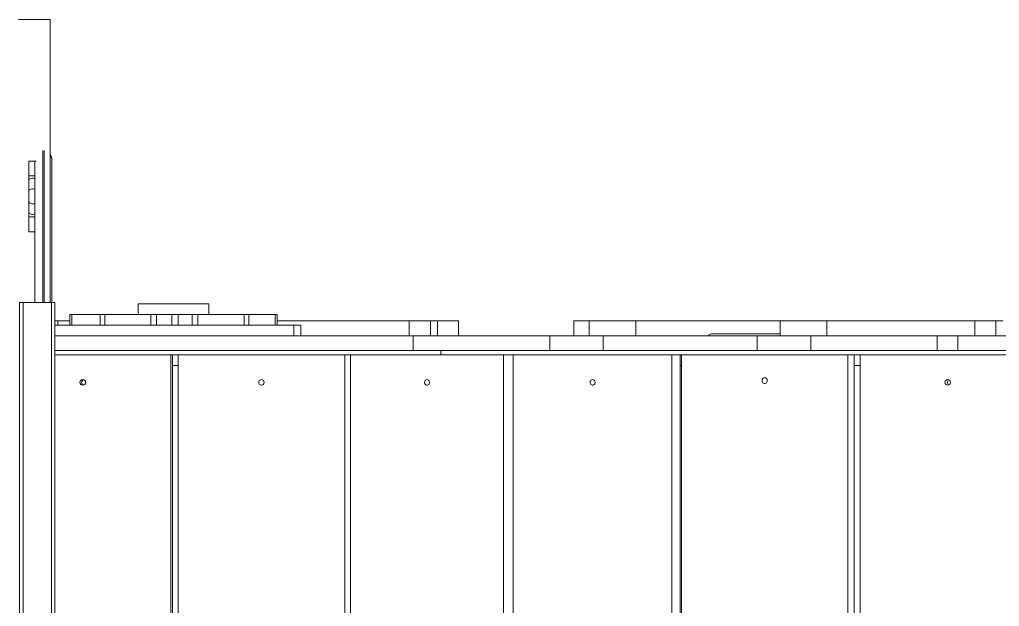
# Model space of a CAD drawing. Header units: millimetres. Extents: x -8083 to 6576, y -6691 to 5601.
# Drawn here: x -186 to 1200, y 1107 to 1937 of the extents above; entities that cross this region are included whole.
import ezdxf

# ---------------------------------------------------------------- set-up
doc = ezdxf.new("R2010")
doc.units = ezdxf.units.MM
doc.layers.add('DIKOM_ОБЪЕКТ', color=7, linetype='Continuous')

msp = doc.modelspace()

# ---------------------------------------------------------------- linework, layer by layer
at = {"layer": 'DIKOM_ОБЪЕКТ', "color": 7, "linetype": 'Continuous', "lineweight": 15}
for p, q in [((-147.468, 1937.193), (-187.468, 1937.193)), ((-142.468, 1937.193), (-147.468, 1937.193)), ((-142.468, 1537.193), (-142.468, 1937.193)), ((-152.957, 1537.193), (-152.957, 1751.894)), ((-150.957, 1751.894), (-150.957, 1537.193)), ((-172.468, 1737.193), (-172.468, 1716.335)), ((-162.468, 1737.193), (-172.468, 1737.193)), ((-172.468, 1716.335), (-172.468, 1709.264)), ((-163.923, 1716.335), (-172.468, 1716.335)), ((-172.468, 1709.264), (-172.468, 1694.264)), ((-172.468, 1694.264), (-172.468, 1680.122)), ((-172.468, 1680.122), (-172.468, 1665.122)), ((-172.468, 1665.122), (-172.468, 1658.051)), ((-172.468, 1658.051), (-172.468, 1637.193)), ((-172.468, 1658.051), (-163.918, 1658.051)), ((-172.468, 1637.193), (-167.468, 1637.193)), ((-167.468, 1637.193), (-163.946, 1637.193)), ((-185.736, 1537.193), (-185.736, -1662.807)), ((-180.736, 1537.193), (-185.736, 1537.193)), ((-180.736, -1662.807), (-180.736, 1537.193)), ((-140.736, 1537.193), (-180.736, 1537.193)), ((-140.736, 1537.193), (-140.736, -1662.807)), ((-135.736, 1537.193), (-140.736, 1537.193)), ((-135.736, -1662.807), (-135.736, 1537.193)), ((-17.93, 1535.118), (-17.93, 1520.119)), ((82.07, 1535.118), (-17.93, 1535.118)), ((82.07, 1520.119), (82.07, 1535.118)), ((-131.636, 1511.118), (-135.736, 1511.118)), ((-114.549, 1511.118), (-131.636, 1511.118)), ((-131.636, 1505.118), (-131.636, 1511.118)), ((-114.549, 1520.119), (-114.549, 1505.118)), ((-111.642, 1520.119), (-114.549, 1520.119)), ((-111.642, 1520.119), (-111.642, 1505.118)), ((-71.739, 1520.119), (-111.642, 1520.119)), ((-71.739, 1520.119), (-71.739, 1505.118)), ((-65.009, 1520.119), (-71.739, 1520.119)), ((-65.009, 1520.119), (-65.009, 1505.118)), ((-0.228, 1520.119), (-65.009, 1520.119)), ((-0.228, 1505.118), (-0.228, 1520.119)), ((-0.228, 1520.119), (7.888, 1520.119)), ((7.888, 1520.119), (7.888, 1505.118)), ((29.467, 1520.119), (7.888, 1520.119)), ((29.467, 1520.119), (29.467, 1505.118)), ((38.492, 1520.119), (29.467, 1520.119)), ((38.492, 1520.119), (38.492, 1505.118)), ((58.167, 1520.119), (38.492, 1520.119)), ((58.167, 1505.118), (58.167, 1520.119)), ((58.167, 1520.119), (66.194, 1520.119)), ((66.194, 1520.119), (66.194, 1505.118)), ((131.934, 1520.119), (66.194, 1520.119)), ((131.934, 1520.119), (131.934, 1505.118)), ((138.539, 1520.119), (131.934, 1520.119)), ((138.539, 1505.118), (138.539, 1520.119)), ((175.901, 1520.119), (138.539, 1520.119)), ((175.901, 1520.119), (175.901, 1505.118)), ((178.688, 1520.119), (175.901, 1520.119)), ((178.688, 1505.118), (178.688, 1520.119)), ((365.486, 1511.118), (178.688, 1511.118)), ((365.486, 1511.118), (365.486, 1490.118)), ((395.313, 1511.118), (365.486, 1511.118)), ((395.313, 1490.118), (395.313, 1511.118)), ((405.369, 1511.118), (395.313, 1511.118)), ((405.369, 1511.118), (405.369, 1490.118)), ((435.369, 1511.118), (405.369, 1511.118)), ((435.369, 1490.118), (435.369, 1511.118)), ((598.48, 1511.118), (598.48, 1490.118)), ((620.07, 1511.118), (598.48, 1511.118)), ((620.07, 1511.118), (620.07, 1490.118)), ((686.07, 1511.118), (620.07, 1511.118)), ((890.07, 1511.118), (686.07, 1511.118)), ((686.07, 1490.118), (686.07, 1511.118)), ((890.07, 1511.118), (890.07, 1490.118)), ((956.07, 1511.118), (890.07, 1511.118)), ((1165.485, 1511.118), (956.07, 1511.118)), ((956.07, 1490.118), (956.07, 1511.118)), ((1165.485, 1511.118), (1165.485, 1490.118)), ((1195.313, 1511.118), (1165.485, 1511.118)), ((1195.313, 1490.118), (1195.313, 1511.118)), ((1205.369, 1511.118), (1195.313, 1511.118)), ((-135.736, 1505.118), (202.071, 1505.118)), ((202.071, 1505.118), (202.071, 1490.118)), ((212.071, 1505.118), (202.071, 1505.118)), ((212.071, 1490.118), (212.071, 1505.118)), ((371.218, 1490.118), (-135.736, 1490.118)), ((371.218, 1490.118), (371.218, 1469.118)), ((564.159, 1490.118), (371.218, 1490.118)), ((564.159, 1469.118), (564.159, 1490.118)), ((639.759, 1490.118), (564.159, 1490.118)), ((639.759, 1490.118), (639.759, 1469.118)), ((857.879, 1490.118), (639.759, 1490.118)), ((890.07, 1492.667), (793.072, 1492.667)), ((857.879, 1469.118), (857.879, 1490.118)), ((933.479, 1490.118), (857.879, 1490.118)), ((933.479, 1490.118), (933.479, 1469.118)), ((1112.203, 1490.118), (933.479, 1490.118)), ((1112.203, 1469.118), (1112.203, 1490.118)), ((1141.562, 1490.118), (1112.203, 1490.118)), ((1141.562, 1490.118), (1141.562, 1469.118)), ((1267.07, 1490.118), (1141.562, 1490.118)), ((371.218, 1469.118), (-135.736, 1469.118)), ((409.934, 1463.118), (-135.736, 1463.118)), ((28.189, 817.118), (28.189, 1463.118)), ((30.426, 1463.118), (30.426, 817.118)), ((38.38, 1463.118), (38.38, 817.118)), ((274.165, 817.118), (274.165, 1463.118)), ((282.377, 1463.118), (282.377, 817.118)), ((371.218, 1469.118), (564.159, 1469.118)), ((409.934, 1469.118), (409.934, 1463.118)), ((1210.493, 1463.118), (409.934, 1463.118)), ((498.883, 817.118), (498.883, 1463.118)), ((512.383, 1463.118), (512.383, 817.118)), ((512.669, 1463.118), (512.669, 817.118)), ((639.759, 1469.118), (564.159, 1469.118)), ((639.759, 1469.118), (857.879, 1469.118)), ((736.983, 817.118), (736.983, 1463.118)), ((748.904, 1463.118), (748.904, 817.118)), ((750.786, 1463.118), (750.786, 819.668)), ((933.479, 1469.118), (857.879, 1469.118)), ((933.479, 1469.118), (1112.203, 1469.118)), ((985.71, 819.668), (985.71, 1463.118)), ((994.944, 1463.118), (994.944, 819.668)), ((1003.299, 1463.118), (1003.299, 817.118)), ((1141.562, 1469.118), (1112.203, 1469.118)), ((1141.562, 1469.118), (1284.045, 1469.118)), ((38.38, 1448.118), (30.426, 1448.118)), ((750.786, 1448.118), (748.904, 1448.118)), ((1003.299, 1448.118), (994.944, 1448.118))]:
    msp.add_line(p, q, dxfattribs=at)
at = {"layer": 'DIKOM_ОБЪЕКТ', "color": 7, "linetype": 'Continuous', "lineweight": 15, "flags": 128}
for points in [[(-163.923, 1711.757), (-164.313, 1712.007), (-165.476, 1712.507), (-166.787, 1712.767), (-168.149, 1712.767), (-169.46, 1712.507), (-170.623, 1712.007), (-171.553, 1711.303), (-172.179, 1710.448), (-172.456, 1709.506), (-172.468, 1709.264)], [(-172.468, 1694.264), (-172.456, 1694.505), (-172.179, 1695.448), (-171.553, 1696.303), (-170.623, 1697.007), (-169.46, 1697.507), (-168.149, 1697.767), (-166.787, 1697.767), (-165.476, 1697.507), (-164.313, 1697.007), (-163.918, 1696.754)], [(-172.468, 1680.122), (-172.363, 1679.403), (-171.908, 1678.495), (-171.122, 1677.709), (-170.066, 1677.101), (-168.817, 1676.718), (-167.468, 1676.587)], [(-172.468, 1665.122), (-172.456, 1664.881), (-172.179, 1663.938), (-171.553, 1663.083), (-170.623, 1662.38), (-169.46, 1661.879), (-168.149, 1661.619), (-166.787, 1661.619), (-165.476, 1661.879), (-164.313, 1662.38), (-163.918, 1662.633)], [(956.07, 1491.104), (956.565, 1490.445), (956.753, 1490.118)], [(156.272, 1428.119), (157.384, 1427.941), (158.398, 1427.423), (159.222, 1426.612), (159.784, 1425.58), (160.034, 1424.417), (159.951, 1423.228), (159.54, 1422.118), (158.839, 1421.186), (157.909, 1420.515), (156.835, 1420.163), (155.71, 1420.163), (154.636, 1420.515), (153.707, 1421.186), (153.005, 1422.118), (152.595, 1423.228), (152.51, 1424.417), (152.761, 1425.58), (153.323, 1426.612), (154.147, 1427.423), (155.161, 1427.941), (156.272, 1428.119)], [(390.63, 1428.119), (391.651, 1427.941), (392.581, 1427.423), (393.338, 1426.612), (393.854, 1425.58), (394.084, 1424.417), (394.007, 1423.228), (393.63, 1422.118), (392.986, 1421.186), (392.133, 1420.515), (391.146, 1420.163), (390.113, 1420.163), (389.127, 1420.515), (388.274, 1421.186), (387.63, 1422.118), (387.252, 1423.228), (387.175, 1424.417), (387.405, 1425.58), (387.921, 1426.612), (388.678, 1427.423), (389.609, 1427.941), (390.63, 1428.119)], [(624.826, 1428.119), (625.884, 1427.941), (626.848, 1427.423), (627.632, 1426.612), (628.167, 1425.58), (628.405, 1424.417), (628.325, 1423.228), (627.934, 1422.118), (627.267, 1421.186), (626.383, 1420.515), (625.361, 1420.163), (624.291, 1420.163), (623.269, 1420.515), (622.385, 1421.186), (621.718, 1422.118), (621.327, 1423.228), (621.247, 1424.417), (621.485, 1425.58), (622.02, 1426.612), (622.804, 1427.423), (623.768, 1427.941), (624.826, 1428.119)], [(868.248, 1430.668), (869.356, 1430.49), (870.365, 1429.972), (871.187, 1429.162), (871.747, 1428.129), (871.996, 1426.966), (871.912, 1425.777), (871.503, 1424.668), (870.804, 1423.735), (869.879, 1423.064), (868.808, 1422.712), (867.688, 1422.712), (866.617, 1423.064), (865.691, 1423.735), (864.993, 1424.668), (864.583, 1425.777), (864.5, 1426.966), (864.749, 1428.129), (865.309, 1429.162), (866.13, 1429.972), (867.14, 1430.49), (868.248, 1430.668)]]:
    msp.add_lwpolyline(points, dxfattribs=at)
at = {"layer": 'DIKOM_ОБЪЕКТ', "color": 7, "linetype": 'Continuous', "lineweight": 15}
for centre, radius in [((-96.378, 1424.128), 3.99), ((1127.249, 1424.142), 3.977)]:
    msp.add_circle(centre, radius, dxfattribs=at)
for centre, radius, start, end in [((-167.356, 1682.761), 6.175, 268.960881, 303.523188), ((793.143, 1487.989), 4.679, 90.867484, 152.933762), ((-94.13, 1424.118), 4.003, 106.441032, 253.558968), ((1130.791, 1424.118), 4.013, 116.601238, 243.398762)]:
    msp.add_arc(centre, radius, start, end, dxfattribs=at)
for points, knots in [([(-142.468, 1746.464), (-142.413, 1746.383), (-142.057, 1745.855), (-141.558, 1744.801), (-140.952, 1743.31), (-140.508, 1741.786), (-140.201, 1740.279), (-139.999, 1738.716), (-139.972, 1737.647), (-139.957, 1737.064)], [0, 0, 0, 0, 0.02862092, 0.18583657, 0.34714276, 0.51425648, 0.66932695, 0.81934859, 1, 1, 1, 1]), ([(-163.957, 1537.193), (-163.957, 1541.269), (-163.957, 1552.378), (-163.957, 1572.085), (-163.957, 1596.257), (-163.957, 1622.041), (-163.957, 1648.983), (-163.957, 1677.124), (-163.957, 1706.351), (-163.957, 1726.826), (-163.957, 1737.064)], [0, 0, 0, 0, 0.07371568, 0.20090705, 0.33414045, 0.46737637, 0.60058491, 0.73372245, 0.86685543, 1, 1, 1, 1]), ([(-139.957, 1537.193), (-139.957, 1541.269), (-139.957, 1552.378), (-139.957, 1572.085), (-139.957, 1596.257), (-139.957, 1622.041), (-139.957, 1648.983), (-139.957, 1677.124), (-139.957, 1706.351), (-139.957, 1726.826), (-139.957, 1737.064)], [0, 0, 0, 0, 0.07371568, 0.20090705, 0.33414045, 0.46737637, 0.60058491, 0.73372245, 0.86685543, 1, 1, 1, 1])]:
    msp.add_open_spline(points, degree=3, knots=knots, dxfattribs=at)

doc.saveas('drawing.dxf')
